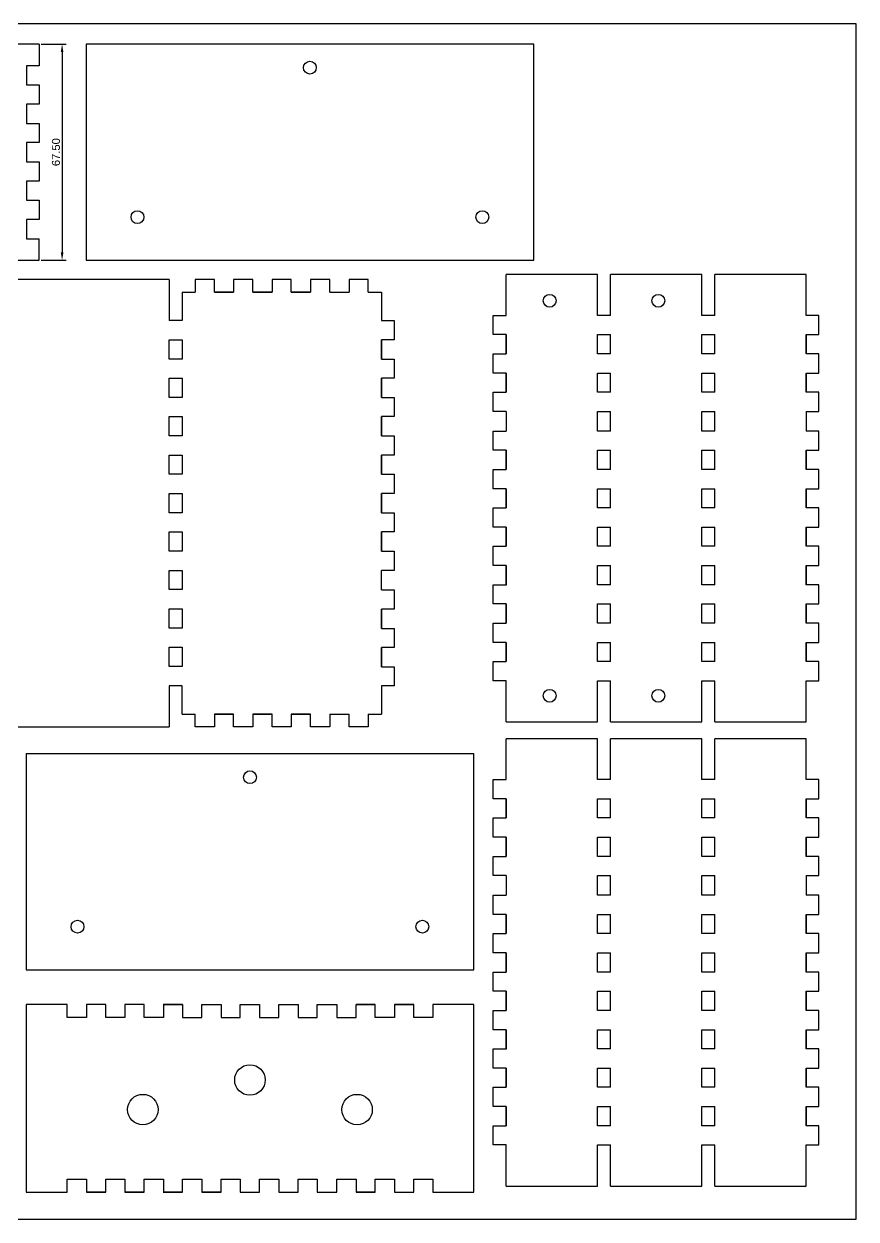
# Model space of a CAD drawing. Extents: x -2388 to -1681, y -1117 to -744.
# Drawn here: x -1940.5 to -1680.8, y -1117 to -743.8 of the extents above; entities that cross this region are included whole.
import ezdxf

# ---------------------------------------------------------------- set-up
doc = ezdxf.new("R2010")
doc.units = 0
doc.layers.get('DEFPOINTS').update_dxf_attribs({"linetype": 'CONTINUOUS'})
doc.layers.add('DEFAULT', color=7, linetype='CONTINUOUS')
doc.layers.add('MAKE2D$VISIBLE$LINES', color=7, linetype='CONTINUOUS')
doc.styles.add('ARIAL', font='txt')
doc.dimstyles.new('ISO-25', dxfattribs={"dimtxt": 2.5, "dimasz": 2.5, "dimexe": 1.25, "dimexo": 0.625, "dimtad": 1, "dimtoh": 1, "dimzin": 1, "dimcen": 2.5, "dimazin": 3, "dimtfac": 1, "dimtix": 1, "dimtmove": 0, "dimatfit": 3})

# ---------------------------------------------------------------- blocks, each defined once
blk = doc.blocks.new('*D1')
at = {"layer": 'DEFAULT', "color": 0}
for p, q in [((-1935.08, -750.1), (-1927.29, -750.1)), ((-1928.54, -752.6), (-1928.54, -815.1)), ((-1935.08, -817.6), (-1927.29, -817.6))]:
    blk.add_line(p, q, dxfattribs=at)
for points in [[(-1928.13, -752.6), (-1928.96, -752.6), (-1928.54, -750.1)], [(-1928.96, -815.1), (-1928.13, -815.1), (-1928.54, -817.6)]]:
    blk.add_solid(points, dxfattribs=at)
at = {"layer": 'DEFPOINTS', "color": 0}
for p in [(-1935.7, -750.1), (-1935.7, -817.6), (-1928.54, -817.6)]:
    blk.add_point(p, dxfattribs=at)
at = {"layer": 'DEFAULT', "color": 0, "linetype": 'CONTINUOUS', "style": 'ARIAL'}
blk.add_text('67.50', height=2.5, rotation=90, dxfattribs=at).set_placement((-1929.22, -788.2))

msp = doc.modelspace()

# ---------------------------------------------------------------- linework, layer by layer
at = {"layer": 'DEFAULT'}
for p, q in [((-1680.809, -743.783), (-2387.559, -743.783)), ((-1680.809, -1116.985), (-1680.809, -743.783)), ((-1935.701, -750.104), (-1935.701, -756.854)), ((-1921.084, -750.104), (-1921.084, -817.604)), ((-1781.384, -750.104), (-1921.084, -750.104)), ((-1781.384, -817.604), (-1781.384, -750.104)), ((-1935.701, -756.854), (-1939.701, -756.854)), ((-1939.701, -756.854), (-1939.701, -762.854)), ((-1939.701, -762.854), (-1935.701, -762.854)), ((-1935.701, -762.854), (-1935.701, -768.854)), ((-1935.701, -768.854), (-1939.701, -768.854)), ((-1939.701, -768.854), (-1939.701, -774.854)), ((-1939.701, -774.854), (-1935.701, -774.854)), ((-1935.701, -774.854), (-1935.701, -780.854)), ((-1935.701, -780.854), (-1939.701, -780.854)), ((-1939.701, -780.854), (-1939.701, -786.854)), ((-1939.701, -786.854), (-1935.701, -786.854)), ((-1935.701, -786.854), (-1935.701, -792.854)), ((-1935.701, -792.854), (-1939.701, -792.854)), ((-1939.701, -792.854), (-1939.701, -798.854)), ((-1939.701, -798.854), (-1935.701, -798.854)), ((-1935.701, -798.854), (-1935.701, -804.854)), ((-1935.701, -804.854), (-1939.701, -804.854)), ((-1939.701, -804.854), (-1939.701, -810.854)), ((-1939.701, -810.854), (-1935.701, -810.854)), ((-1921.084, -817.604), (-1781.384, -817.604)), ((-1895.127, -823.574), (-1895.127, -836.424)), ((-1887.026, -823.574), (-1887.026, -827.574)), ((-1881.026, -823.574), (-1887.026, -823.574)), ((-1881.026, -827.574), (-1881.026, -823.574)), ((-1875.026, -823.574), (-1875.026, -827.574)), ((-1869.026, -823.574), (-1875.026, -823.574)), ((-1869.026, -827.574), (-1869.026, -823.574)), ((-1863.026, -823.574), (-1863.026, -827.574)), ((-1857.026, -823.574), (-1863.026, -823.574)), ((-1857.026, -827.574), (-1857.026, -823.574)), ((-1851.026, -823.574), (-1851.026, -827.574)), ((-1845.026, -823.574), (-1851.026, -823.574)), ((-1845.026, -827.574), (-1845.026, -823.574)), ((-1839.026, -823.574), (-1839.026, -827.574)), ((-1833.026, -823.574), (-1839.026, -823.574)), ((-1833.026, -827.574), (-1833.026, -823.574)), ((-1761.464, -822.062), (-1789.998, -822.062)), ((-1761.464, -834.812), (-1761.464, -822.062)), ((-1728.931, -822.062), (-1757.464, -822.062)), ((-1757.464, -834.812), (-1757.464, -822.062)), ((-1728.931, -834.812), (-1728.931, -822.062)), ((-1696.398, -822.062), (-1724.931, -822.062)), ((-1724.931, -834.812), (-1724.931, -822.062)), ((-1875.026, -827.574), (-1881.026, -827.574)), ((-1863.026, -827.574), (-1869.026, -827.574)), ((-1851.026, -827.574), (-1857.026, -827.574)), ((-1793.998, -840.812), (-1793.998, -834.812)), ((-1793.998, -834.812), (-1789.998, -834.812)), ((-1757.464, -834.812), (-1761.464, -834.812)), ((-1724.931, -834.812), (-1728.931, -834.812)), ((-1692.398, -834.812), (-1696.398, -834.812)), ((-1692.398, -840.812), (-1692.398, -834.812)), ((-1891.127, -836.424), (-1895.127, -836.424)), ((-1828.927, -836.424), (-1824.927, -836.424)), ((-1824.927, -836.424), (-1824.927, -842.424)), ((-1895.127, -848.424), (-1895.127, -842.424)), ((-1895.127, -842.424), (-1891.127, -842.424)), ((-1891.127, -842.424), (-1891.127, -848.424)), ((-1828.927, -842.424), (-1828.927, -848.424)), ((-1824.927, -842.424), (-1828.927, -842.424)), ((-1789.998, -840.812), (-1793.998, -840.812)), ((-1789.998, -846.812), (-1789.998, -840.812)), ((-1761.464, -846.812), (-1761.464, -840.812)), ((-1761.464, -840.812), (-1757.464, -840.812)), ((-1757.464, -846.812), (-1757.464, -840.812)), ((-1728.931, -846.812), (-1728.931, -840.812)), ((-1728.931, -840.812), (-1724.931, -840.812)), ((-1724.931, -846.812), (-1724.931, -840.812)), ((-1696.398, -846.812), (-1696.398, -840.812)), ((-1696.398, -840.812), (-1692.398, -840.812)), ((-1793.998, -852.812), (-1793.998, -846.812)), ((-1793.998, -846.812), (-1789.998, -846.812)), ((-1757.464, -846.812), (-1761.464, -846.812)), ((-1724.931, -846.812), (-1728.931, -846.812)), ((-1692.398, -846.812), (-1696.398, -846.812)), ((-1692.398, -852.812), (-1692.398, -846.812)), ((-1891.127, -848.424), (-1895.127, -848.424)), ((-1828.927, -848.424), (-1824.927, -848.424)), ((-1824.927, -848.424), (-1824.927, -854.424)), ((-1895.127, -860.424), (-1895.127, -854.424)), ((-1895.127, -854.424), (-1891.127, -854.424)), ((-1891.127, -854.424), (-1891.127, -860.424)), ((-1828.927, -854.424), (-1828.927, -860.424)), ((-1824.927, -854.424), (-1828.927, -854.424)), ((-1789.998, -852.812), (-1793.998, -852.812)), ((-1789.998, -858.812), (-1789.998, -852.812)), ((-1761.464, -858.812), (-1761.464, -852.812)), ((-1761.464, -852.812), (-1757.464, -852.812)), ((-1757.464, -858.812), (-1757.464, -852.812)), ((-1728.931, -858.812), (-1728.931, -852.812)), ((-1728.931, -852.812), (-1724.931, -852.812)), ((-1724.931, -858.812), (-1724.931, -852.812)), ((-1696.398, -852.812), (-1692.398, -852.812)), ((-1696.398, -858.812), (-1696.398, -852.812)), ((-1891.127, -860.424), (-1895.127, -860.424)), ((-1828.927, -860.424), (-1824.927, -860.424)), ((-1824.927, -860.424), (-1824.927, -866.424)), ((-1793.998, -858.812), (-1789.998, -858.812)), ((-1793.998, -864.812), (-1793.998, -858.812)), ((-1757.464, -858.812), (-1761.464, -858.812)), ((-1724.931, -858.812), (-1728.931, -858.812)), ((-1692.398, -858.812), (-1696.398, -858.812)), ((-1692.398, -864.812), (-1692.398, -858.812)), ((-1789.998, -864.812), (-1793.998, -864.812)), ((-1761.464, -870.912), (-1761.464, -864.812)), ((-1761.464, -864.812), (-1757.464, -864.812)), ((-1757.464, -870.912), (-1757.464, -864.812)), ((-1728.931, -870.912), (-1728.931, -864.812)), ((-1728.931, -864.812), (-1724.931, -864.812)), ((-1724.931, -870.912), (-1724.931, -864.812)), ((-1696.398, -864.812), (-1692.398, -864.812)), ((-1895.127, -872.424), (-1895.127, -866.424)), ((-1895.127, -866.424), (-1891.127, -866.424)), ((-1891.127, -866.424), (-1891.127, -872.424)), ((-1828.927, -866.424), (-1828.927, -872.424)), ((-1824.927, -866.424), (-1828.927, -866.424)), ((-1891.127, -872.424), (-1895.127, -872.424)), ((-1828.927, -872.424), (-1824.927, -872.424)), ((-1824.927, -872.424), (-1824.927, -878.424)), ((-1793.998, -876.912), (-1793.998, -870.912)), ((-1793.998, -870.912), (-1789.998, -870.912)), ((-1757.464, -870.912), (-1761.464, -870.912)), ((-1724.931, -870.912), (-1728.931, -870.912)), ((-1692.398, -870.912), (-1696.398, -870.912)), ((-1692.398, -876.912), (-1692.398, -870.912)), ((-1789.998, -876.912), (-1793.998, -876.912)), ((-1789.998, -882.912), (-1789.998, -876.912)), ((-1761.464, -882.912), (-1761.464, -876.912)), ((-1761.464, -876.912), (-1757.464, -876.912)), ((-1757.464, -882.912), (-1757.464, -876.912)), ((-1728.931, -882.912), (-1728.931, -876.912)), ((-1728.931, -876.912), (-1724.931, -876.912)), ((-1724.931, -882.912), (-1724.931, -876.912)), ((-1696.398, -882.912), (-1696.398, -876.912)), ((-1696.398, -876.912), (-1692.398, -876.912)), ((-1895.127, -884.424), (-1895.127, -878.424)), ((-1895.127, -878.424), (-1891.127, -878.424)), ((-1891.127, -878.424), (-1891.127, -884.424)), ((-1828.927, -878.424), (-1828.927, -884.424)), ((-1824.927, -878.424), (-1828.927, -878.424)), ((-1891.127, -884.424), (-1895.127, -884.424)), ((-1828.927, -884.424), (-1824.927, -884.424)), ((-1824.927, -884.424), (-1824.927, -890.424)), ((-1793.998, -888.912), (-1793.998, -882.912)), ((-1793.998, -882.912), (-1789.998, -882.912)), ((-1757.464, -882.912), (-1761.464, -882.912)), ((-1724.931, -882.912), (-1728.931, -882.912)), ((-1692.398, -882.912), (-1696.398, -882.912)), ((-1692.398, -888.912), (-1692.398, -882.912)), ((-1895.127, -896.424), (-1895.127, -890.424)), ((-1895.127, -890.424), (-1891.127, -890.424)), ((-1891.127, -890.424), (-1891.127, -896.424)), ((-1828.927, -890.424), (-1828.927, -896.424)), ((-1824.927, -890.424), (-1828.927, -890.424)), ((-1789.998, -888.912), (-1793.998, -888.912)), ((-1789.998, -894.912), (-1789.998, -888.912)), ((-1761.464, -894.912), (-1761.464, -888.912)), ((-1761.464, -888.912), (-1757.464, -888.912)), ((-1757.464, -894.912), (-1757.464, -888.912)), ((-1728.931, -894.912), (-1728.931, -888.912)), ((-1728.931, -888.912), (-1724.931, -888.912)), ((-1724.931, -894.912), (-1724.931, -888.912)), ((-1696.398, -894.912), (-1696.398, -888.912)), ((-1696.398, -888.912), (-1692.398, -888.912)), ((-1793.998, -900.912), (-1793.998, -894.912)), ((-1793.998, -894.912), (-1789.998, -894.912)), ((-1757.464, -894.912), (-1761.464, -894.912)), ((-1724.931, -894.912), (-1728.931, -894.912)), ((-1692.398, -894.912), (-1696.398, -894.912)), ((-1692.398, -900.912), (-1692.398, -894.912)), ((-1891.127, -896.424), (-1895.127, -896.424)), ((-1828.927, -896.424), (-1824.927, -896.424)), ((-1824.927, -896.424), (-1824.927, -902.424)), ((-1895.127, -908.424), (-1895.127, -902.424)), ((-1895.127, -902.424), (-1891.127, -902.424)), ((-1891.127, -902.424), (-1891.127, -908.424)), ((-1828.927, -902.424), (-1828.927, -908.424)), ((-1824.927, -902.424), (-1828.927, -902.424)), ((-1789.998, -900.912), (-1793.998, -900.912)), ((-1789.998, -906.912), (-1789.998, -900.912)), ((-1761.464, -906.912), (-1761.464, -900.912)), ((-1761.464, -900.912), (-1757.464, -900.912)), ((-1757.464, -906.912), (-1757.464, -900.912)), ((-1728.931, -906.912), (-1728.931, -900.912)), ((-1728.931, -900.912), (-1724.931, -900.912)), ((-1724.931, -906.912), (-1724.931, -900.912)), ((-1696.398, -906.912), (-1696.398, -900.912)), ((-1696.398, -900.912), (-1692.398, -900.912)), ((-1891.127, -908.424), (-1895.127, -908.424)), ((-1828.927, -908.424), (-1824.927, -908.424)), ((-1824.927, -908.424), (-1824.927, -914.424)), ((-1793.998, -912.912), (-1793.998, -906.912)), ((-1793.998, -906.912), (-1789.998, -906.912)), ((-1757.464, -906.912), (-1761.464, -906.912)), ((-1724.931, -906.912), (-1728.931, -906.912)), ((-1692.398, -906.912), (-1696.398, -906.912)), ((-1692.398, -912.912), (-1692.398, -906.912)), ((-1789.998, -912.912), (-1793.998, -912.912)), ((-1789.998, -918.912), (-1789.998, -912.912)), ((-1761.464, -918.912), (-1761.464, -912.912)), ((-1761.464, -912.912), (-1757.464, -912.912)), ((-1757.464, -918.912), (-1757.464, -912.912)), ((-1728.931, -918.912), (-1728.931, -912.912)), ((-1728.931, -912.912), (-1724.931, -912.912)), ((-1724.931, -918.912), (-1724.931, -912.912)), ((-1696.398, -912.912), (-1692.398, -912.912)), ((-1696.398, -918.912), (-1696.398, -912.912)), ((-1895.127, -920.424), (-1895.127, -914.424)), ((-1895.127, -914.424), (-1891.127, -914.424)), ((-1891.127, -914.424), (-1891.127, -920.424)), ((-1824.927, -914.424), (-1828.927, -914.424)), ((-1891.127, -920.424), (-1895.127, -920.424)), ((-1828.927, -920.524), (-1824.927, -920.524)), ((-1824.927, -920.524), (-1824.927, -926.524)), ((-1793.998, -924.912), (-1793.998, -918.912)), ((-1793.998, -918.912), (-1789.998, -918.912)), ((-1757.464, -918.912), (-1761.464, -918.912)), ((-1724.931, -918.912), (-1728.931, -918.912)), ((-1692.398, -918.912), (-1696.398, -918.912)), ((-1692.398, -924.912), (-1692.398, -918.912)), ((-1789.998, -924.912), (-1793.998, -924.912)), ((-1789.998, -930.912), (-1789.998, -924.912)), ((-1761.464, -930.912), (-1761.464, -924.912)), ((-1761.464, -924.912), (-1757.464, -924.912)), ((-1757.464, -930.912), (-1757.464, -924.912)), ((-1728.931, -930.912), (-1728.931, -924.912)), ((-1728.931, -924.912), (-1724.931, -924.912)), ((-1724.931, -930.912), (-1724.931, -924.912)), ((-1696.398, -930.912), (-1696.398, -924.912)), ((-1696.398, -924.912), (-1692.398, -924.912)), ((-1895.127, -932.424), (-1895.127, -926.424)), ((-1895.127, -926.424), (-1891.127, -926.424)), ((-1891.127, -926.424), (-1891.127, -932.424)), ((-1828.927, -926.524), (-1828.927, -932.524)), ((-1824.927, -926.524), (-1828.927, -926.524)), ((-1891.127, -932.424), (-1895.127, -932.424)), ((-1828.927, -932.524), (-1824.927, -932.524)), ((-1824.927, -932.524), (-1824.927, -938.524)), ((-1793.998, -936.912), (-1793.998, -930.912)), ((-1793.998, -930.912), (-1789.998, -930.912)), ((-1757.464, -930.912), (-1761.464, -930.912)), ((-1724.931, -930.912), (-1728.931, -930.912)), ((-1692.398, -930.912), (-1696.398, -930.912)), ((-1692.398, -936.912), (-1692.398, -930.912)), ((-1895.127, -944.424), (-1895.127, -938.424)), ((-1895.127, -938.424), (-1891.127, -938.424)), ((-1891.127, -938.424), (-1891.127, -944.424)), ((-1828.927, -938.524), (-1828.927, -944.524)), ((-1824.927, -938.524), (-1828.927, -938.524)), ((-1789.998, -936.912), (-1793.998, -936.912)), ((-1789.998, -942.912), (-1789.998, -936.912)), ((-1761.464, -942.912), (-1761.464, -936.912)), ((-1761.464, -936.912), (-1757.464, -936.912)), ((-1757.464, -942.912), (-1757.464, -936.912)), ((-1728.931, -942.912), (-1728.931, -936.912)), ((-1728.931, -936.912), (-1724.931, -936.912)), ((-1724.931, -942.912), (-1724.931, -936.912)), ((-1696.398, -942.912), (-1696.398, -936.912)), ((-1696.398, -936.912), (-1692.398, -936.912)), ((-1793.998, -948.912), (-1793.998, -942.912)), ((-1793.998, -942.912), (-1789.998, -942.912)), ((-1757.464, -942.912), (-1761.464, -942.912)), ((-1724.931, -942.912), (-1728.931, -942.912)), ((-1692.398, -942.912), (-1696.398, -942.912)), ((-1692.398, -948.912), (-1692.398, -942.912)), ((-1891.127, -944.424), (-1895.127, -944.424)), ((-1828.927, -944.524), (-1824.927, -944.524)), ((-1824.927, -944.524), (-1824.927, -950.524)), ((-1895.127, -950.424), (-1895.127, -963.274)), ((-1891.127, -950.424), (-1895.127, -950.424)), ((-1824.927, -950.524), (-1828.927, -950.524)), ((-1789.998, -948.912), (-1793.998, -948.912)), ((-1761.464, -961.762), (-1761.464, -948.912)), ((-1761.464, -948.912), (-1757.464, -948.912)), ((-1757.464, -961.762), (-1757.464, -948.912)), ((-1728.931, -961.762), (-1728.931, -948.912)), ((-1728.931, -948.912), (-1724.931, -948.912)), ((-1724.931, -961.762), (-1724.931, -948.912)), ((-1696.398, -948.912), (-1692.398, -948.912)), ((-1887.026, -963.274), (-1887.026, -959.274)), ((-1881.026, -959.274), (-1881.026, -963.274)), ((-1875.026, -959.274), (-1881.026, -959.274)), ((-1875.026, -963.274), (-1875.026, -959.274)), ((-1869.026, -959.274), (-1869.026, -963.274)), ((-1863.026, -959.274), (-1869.026, -959.274)), ((-1863.026, -963.274), (-1863.026, -959.274)), ((-1857.026, -959.274), (-1857.026, -963.274)), ((-1851.026, -959.274), (-1857.026, -959.274)), ((-1851.026, -963.274), (-1851.026, -959.274)), ((-1845.026, -959.274), (-1845.026, -963.274)), ((-1839.026, -963.274), (-1839.026, -959.274)), ((-1833.026, -959.274), (-1833.026, -963.274)), ((-1789.998, -961.762), (-1761.464, -961.762)), ((-1757.464, -961.762), (-1728.931, -961.762)), ((-1724.931, -961.762), (-1696.398, -961.762)), ((-1881.026, -963.274), (-1887.026, -963.274)), ((-1869.026, -963.274), (-1875.026, -963.274)), ((-1857.026, -963.274), (-1863.026, -963.274)), ((-1845.026, -963.274), (-1851.026, -963.274)), ((-1833.026, -963.274), (-1839.026, -963.274)), ((-1761.464, -966.989), (-1789.998, -966.989)), ((-1761.464, -979.739), (-1761.464, -966.989)), ((-1728.931, -966.989), (-1757.464, -966.989)), ((-1757.464, -979.739), (-1757.464, -966.989)), ((-1728.931, -979.739), (-1728.931, -966.989)), ((-1696.398, -966.989), (-1724.931, -966.989)), ((-1724.931, -979.739), (-1724.931, -966.989)), ((-1939.785, -971.67), (-1939.785, -1039.17)), ((-1800.085, -971.67), (-1939.785, -971.67)), ((-1800.085, -1039.17), (-1800.085, -971.67)), ((-1793.998, -985.739), (-1793.998, -979.739)), ((-1793.998, -979.739), (-1789.998, -979.739)), ((-1757.464, -979.739), (-1761.464, -979.739)), ((-1724.931, -979.739), (-1728.931, -979.739)), ((-1692.398, -979.739), (-1696.398, -979.739)), ((-1692.398, -985.739), (-1692.398, -979.739)), ((-1789.998, -985.739), (-1793.998, -985.739)), ((-1789.998, -991.739), (-1789.998, -985.739)), ((-1761.464, -991.739), (-1761.464, -985.739)), ((-1761.464, -985.739), (-1757.464, -985.739)), ((-1757.464, -991.739), (-1757.464, -985.739)), ((-1728.931, -991.739), (-1728.931, -985.739)), ((-1728.931, -985.739), (-1724.931, -985.739)), ((-1724.931, -991.739), (-1724.931, -985.739)), ((-1696.398, -991.739), (-1696.398, -985.739)), ((-1696.398, -985.739), (-1692.398, -985.739)), ((-1793.998, -997.739), (-1793.998, -991.739)), ((-1793.998, -991.739), (-1789.998, -991.739)), ((-1757.464, -991.739), (-1761.464, -991.739)), ((-1724.931, -991.739), (-1728.931, -991.739)), ((-1692.398, -991.739), (-1696.398, -991.739)), ((-1692.398, -997.739), (-1692.398, -991.739)), ((-1789.998, -997.739), (-1793.998, -997.739)), ((-1789.998, -1003.739), (-1789.998, -997.739)), ((-1761.464, -1003.739), (-1761.464, -997.739)), ((-1761.464, -997.739), (-1757.464, -997.739)), ((-1757.464, -1003.739), (-1757.464, -997.739)), ((-1728.931, -1003.739), (-1728.931, -997.739)), ((-1728.931, -997.739), (-1724.931, -997.739)), ((-1724.931, -1003.739), (-1724.931, -997.739)), ((-1696.398, -997.739), (-1692.398, -997.739)), ((-1696.398, -1003.739), (-1696.398, -997.739)), ((-1793.998, -1003.739), (-1789.998, -1003.739)), ((-1793.998, -1009.739), (-1793.998, -1003.739)), ((-1757.464, -1003.739), (-1761.464, -1003.739)), ((-1724.931, -1003.739), (-1728.931, -1003.739)), ((-1692.398, -1003.739), (-1696.398, -1003.739)), ((-1692.398, -1009.739), (-1692.398, -1003.739)), ((-1789.998, -1009.739), (-1793.998, -1009.739)), ((-1761.464, -1015.839), (-1761.464, -1009.739)), ((-1761.464, -1009.739), (-1757.464, -1009.739)), ((-1757.464, -1015.839), (-1757.464, -1009.739)), ((-1728.931, -1015.839), (-1728.931, -1009.739)), ((-1728.931, -1009.739), (-1724.931, -1009.739)), ((-1724.931, -1015.839), (-1724.931, -1009.739)), ((-1696.398, -1009.739), (-1692.398, -1009.739)), ((-1793.998, -1021.839), (-1793.998, -1015.839)), ((-1793.998, -1015.839), (-1789.998, -1015.839)), ((-1757.464, -1015.839), (-1761.464, -1015.839)), ((-1724.931, -1015.839), (-1728.931, -1015.839)), ((-1692.398, -1015.839), (-1696.398, -1015.839)), ((-1692.398, -1021.839), (-1692.398, -1015.839)), ((-1789.998, -1021.839), (-1793.998, -1021.839)), ((-1789.998, -1027.839), (-1789.998, -1021.839)), ((-1761.464, -1027.839), (-1761.464, -1021.839)), ((-1761.464, -1021.839), (-1757.464, -1021.839)), ((-1757.464, -1027.839), (-1757.464, -1021.839)), ((-1728.931, -1027.839), (-1728.931, -1021.839)), ((-1728.931, -1021.839), (-1724.931, -1021.839)), ((-1724.931, -1027.839), (-1724.931, -1021.839)), ((-1696.398, -1027.839), (-1696.398, -1021.839)), ((-1696.398, -1021.839), (-1692.398, -1021.839)), ((-1793.998, -1033.839), (-1793.998, -1027.839)), ((-1793.998, -1027.839), (-1789.998, -1027.839)), ((-1757.464, -1027.839), (-1761.464, -1027.839)), ((-1724.931, -1027.839), (-1728.931, -1027.839)), ((-1692.398, -1027.839), (-1696.398, -1027.839)), ((-1692.398, -1033.839), (-1692.398, -1027.839)), ((-1789.998, -1033.839), (-1793.998, -1033.839)), ((-1789.998, -1039.839), (-1789.998, -1033.839)), ((-1761.464, -1039.839), (-1761.464, -1033.839)), ((-1761.464, -1033.839), (-1757.464, -1033.839)), ((-1757.464, -1039.839), (-1757.464, -1033.839)), ((-1728.931, -1039.839), (-1728.931, -1033.839)), ((-1728.931, -1033.839), (-1724.931, -1033.839)), ((-1724.931, -1039.839), (-1724.931, -1033.839)), ((-1696.398, -1039.839), (-1696.398, -1033.839)), ((-1696.398, -1033.839), (-1692.398, -1033.839)), ((-1939.785, -1039.17), (-1800.085, -1039.17)), ((-1793.998, -1045.839), (-1793.998, -1039.839)), ((-1793.998, -1039.839), (-1789.998, -1039.839)), ((-1757.464, -1039.839), (-1761.464, -1039.839)), ((-1724.931, -1039.839), (-1728.931, -1039.839)), ((-1692.398, -1039.839), (-1696.398, -1039.839)), ((-1692.398, -1045.839), (-1692.398, -1039.839)), ((-1789.998, -1045.839), (-1793.998, -1045.839)), ((-1789.998, -1051.839), (-1789.998, -1045.839)), ((-1761.464, -1051.839), (-1761.464, -1045.839)), ((-1761.464, -1045.839), (-1757.464, -1045.839)), ((-1757.464, -1051.839), (-1757.464, -1045.839)), ((-1728.931, -1051.839), (-1728.931, -1045.839)), ((-1728.931, -1045.839), (-1724.931, -1045.839)), ((-1724.931, -1051.839), (-1724.931, -1045.839)), ((-1696.398, -1051.839), (-1696.398, -1045.839)), ((-1696.398, -1045.839), (-1692.398, -1045.839)), ((-1884.935, -1050.026), (-1878.935, -1050.026)), ((-1872.935, -1050.026), (-1866.935, -1050.026)), ((-1866.935, -1050.026), (-1866.935, -1054.026)), ((-1860.935, -1054.026), (-1860.935, -1050.026)), ((-1860.935, -1050.026), (-1854.935, -1050.026)), ((-1860.935, -1050.026), (-1854.935, -1050.026)), ((-1854.935, -1050.026), (-1854.935, -1054.026)), ((-1848.935, -1054.026), (-1848.935, -1050.026)), ((-1848.935, -1050.026), (-1842.835, -1050.026)), ((-1842.835, -1050.026), (-1842.835, -1054.026)), ((-1836.835, -1054.026), (-1836.835, -1050.026)), ((-1836.835, -1050.026), (-1830.835, -1050.026)), ((-1830.835, -1050.026), (-1836.835, -1050.026)), ((-1824.835, -1050.026), (-1818.835, -1050.026)), ((-1793.998, -1057.839), (-1793.998, -1051.839)), ((-1793.998, -1051.839), (-1789.998, -1051.839)), ((-1757.464, -1051.839), (-1761.464, -1051.839)), ((-1724.931, -1051.839), (-1728.931, -1051.839)), ((-1692.398, -1051.839), (-1696.398, -1051.839)), ((-1692.398, -1057.839), (-1692.398, -1051.839)), ((-1866.935, -1054.026), (-1860.935, -1054.026)), ((-1854.935, -1054.026), (-1848.935, -1054.026)), ((-1842.835, -1054.026), (-1836.835, -1054.026)), ((-1789.998, -1057.839), (-1793.998, -1057.839)), ((-1789.998, -1063.839), (-1789.998, -1057.839)), ((-1761.464, -1063.839), (-1761.464, -1057.839)), ((-1761.464, -1057.839), (-1757.464, -1057.839)), ((-1757.464, -1063.839), (-1757.464, -1057.839)), ((-1728.931, -1063.839), (-1728.931, -1057.839)), ((-1728.931, -1057.839), (-1724.931, -1057.839)), ((-1724.931, -1063.839), (-1724.931, -1057.839)), ((-1696.398, -1057.839), (-1692.398, -1057.839)), ((-1696.398, -1063.839), (-1696.398, -1057.839)), ((-1793.998, -1069.839), (-1793.998, -1063.839)), ((-1793.998, -1063.839), (-1789.998, -1063.839)), ((-1757.464, -1063.839), (-1761.464, -1063.839)), ((-1724.931, -1063.839), (-1728.931, -1063.839)), ((-1692.398, -1063.839), (-1696.398, -1063.839)), ((-1692.398, -1069.839), (-1692.398, -1063.839)), ((-1789.998, -1069.839), (-1793.998, -1069.839)), ((-1789.998, -1075.839), (-1789.998, -1069.839)), ((-1761.464, -1075.839), (-1761.464, -1069.839)), ((-1761.464, -1069.839), (-1757.464, -1069.839)), ((-1757.464, -1075.839), (-1757.464, -1069.839)), ((-1728.931, -1075.839), (-1728.931, -1069.839)), ((-1728.931, -1069.839), (-1724.931, -1069.839)), ((-1724.931, -1075.839), (-1724.931, -1069.839)), ((-1696.398, -1075.839), (-1696.398, -1069.839)), ((-1696.398, -1069.839), (-1692.398, -1069.839)), ((-1793.998, -1081.839), (-1793.998, -1075.839)), ((-1793.998, -1075.839), (-1789.998, -1075.839)), ((-1757.464, -1075.839), (-1761.464, -1075.839)), ((-1724.931, -1075.839), (-1728.931, -1075.839)), ((-1692.398, -1075.839), (-1696.398, -1075.839)), ((-1692.398, -1081.839), (-1692.398, -1075.839)), ((-1789.998, -1081.839), (-1793.998, -1081.839)), ((-1789.998, -1087.839), (-1789.998, -1081.839)), ((-1761.464, -1087.839), (-1761.464, -1081.839)), ((-1761.464, -1081.839), (-1757.464, -1081.839)), ((-1757.464, -1087.839), (-1757.464, -1081.839)), ((-1728.931, -1087.839), (-1728.931, -1081.839)), ((-1728.931, -1081.839), (-1724.931, -1081.839)), ((-1724.931, -1087.839), (-1724.931, -1081.839)), ((-1696.398, -1087.839), (-1696.398, -1081.839)), ((-1696.398, -1081.839), (-1692.398, -1081.839)), ((-1793.998, -1093.839), (-1793.998, -1087.839)), ((-1793.998, -1087.839), (-1789.998, -1087.839)), ((-1757.464, -1087.839), (-1761.464, -1087.839)), ((-1724.931, -1087.839), (-1728.931, -1087.839)), ((-1692.398, -1087.839), (-1696.398, -1087.839)), ((-1692.398, -1093.839), (-1692.398, -1087.839)), ((-1789.998, -1093.839), (-1793.998, -1093.839)), ((-1761.464, -1106.689), (-1761.464, -1093.839)), ((-1761.464, -1093.839), (-1757.464, -1093.839)), ((-1757.464, -1106.689), (-1757.464, -1093.839)), ((-1728.931, -1106.689), (-1728.931, -1093.839)), ((-1728.931, -1093.839), (-1724.931, -1093.839)), ((-1724.931, -1106.689), (-1724.931, -1093.839)), ((-1696.398, -1093.839), (-1692.398, -1093.839)), ((-1866.935, -1108.526), (-1866.935, -1104.526)), ((-1866.935, -1104.526), (-1860.935, -1104.526)), ((-1860.935, -1104.526), (-1860.935, -1108.526)), ((-1854.935, -1108.526), (-1854.935, -1104.526)), ((-1854.935, -1104.526), (-1848.935, -1104.526)), ((-1848.935, -1104.526), (-1848.935, -1108.526)), ((-1842.835, -1108.526), (-1842.835, -1104.526)), ((-1842.835, -1104.526), (-1836.835, -1104.526)), ((-1836.835, -1104.526), (-1836.835, -1108.526)), ((-1789.998, -1106.689), (-1761.464, -1106.689)), ((-1757.464, -1106.689), (-1728.931, -1106.689)), ((-1724.931, -1106.689), (-1696.398, -1106.689)), ((-1872.935, -1108.526), (-1866.935, -1108.526)), ((-1860.935, -1108.526), (-1854.935, -1108.526)), ((-1860.935, -1108.526), (-1854.935, -1108.526)), ((-1848.935, -1108.526), (-1842.835, -1108.526)), ((-1836.835, -1108.526), (-1830.835, -1108.526)), ((-1830.835, -1108.526), (-1836.835, -1108.526)), ((-1824.835, -1108.526), (-1818.835, -1108.526)), ((-2387.559, -1116.985), (-1680.809, -1116.985))]:
    msp.add_line(p, q, dxfattribs=at)
for centre in [(-1851.234, -757.44), (-1905.033, -804.128), (-1797.435, -804.128), (-1776.415, -830.239), (-1742.513, -830.239), (-1776.415, -953.585), (-1742.513, -953.585), (-1869.935, -979.006), (-1923.734, -1025.694), (-1816.137, -1025.694)]:
    msp.add_circle(centre, 2, dxfattribs=at)
at = {"layer": 'MAKE2D$VISIBLE$LINES'}
for p, q in [((-1935.701, -750.104), (-2075.401, -750.104)), ((-1935.701, -817.604), (-1935.701, -810.854)), ((-1948.451, -817.604), (-1935.701, -817.604)), ((-1895.127, -823.574), (-2313.527, -823.574)), ((-1789.998, -834.812), (-1789.998, -822.062)), ((-1761.464, -834.812), (-1761.464, -822.062)), ((-1728.931, -834.812), (-1728.931, -822.062)), ((-1696.398, -834.812), (-1696.398, -822.062)), ((-1891.127, -827.574), (-1887.026, -827.574)), ((-1891.127, -827.574), (-1891.127, -836.424)), ((-1881.026, -827.574), (-1875.026, -827.574)), ((-1869.026, -827.574), (-1863.026, -827.574)), ((-1857.026, -827.574), (-1851.026, -827.574)), ((-1845.026, -827.574), (-1838.926, -827.574)), ((-1833.027, -827.574), (-1828.927, -827.574)), ((-1828.927, -827.574), (-1828.927, -836.424)), ((-1828.927, -848.424), (-1828.927, -842.424)), ((-1789.998, -840.812), (-1789.998, -846.812)), ((-1696.398, -840.812), (-1696.398, -846.812)), ((-1828.927, -860.424), (-1828.927, -854.424)), ((-1789.998, -852.812), (-1789.998, -858.812)), ((-1696.398, -852.812), (-1696.398, -858.812)), ((-1789.998, -864.812), (-1789.998, -870.912)), ((-1696.398, -864.812), (-1696.398, -870.912)), ((-1828.927, -872.424), (-1828.927, -866.324)), ((-1828.927, -872.424), (-1828.927, -866.424)), ((-1789.998, -876.912), (-1789.998, -882.912)), ((-1696.398, -876.912), (-1696.398, -882.912)), ((-1828.927, -884.424), (-1828.927, -878.424)), ((-1828.927, -896.424), (-1828.927, -890.424)), ((-1789.998, -888.912), (-1789.998, -894.912)), ((-1696.398, -888.912), (-1696.398, -894.912)), ((-1828.927, -908.424), (-1828.927, -902.424)), ((-1789.998, -900.912), (-1789.998, -906.912)), ((-1696.398, -900.912), (-1696.398, -906.912)), ((-1789.998, -912.912), (-1789.998, -919.012)), ((-1789.998, -912.912), (-1789.998, -918.912)), ((-1696.398, -912.912), (-1696.398, -919.012)), ((-1696.398, -912.912), (-1696.398, -918.912)), ((-1828.927, -920.524), (-1828.927, -914.424)), ((-1789.998, -924.912), (-1789.998, -930.912)), ((-1696.398, -924.912), (-1696.398, -930.912)), ((-1828.927, -932.524), (-1828.927, -926.524)), ((-1828.927, -944.524), (-1828.927, -938.524)), ((-1789.998, -936.912), (-1789.998, -942.912)), ((-1696.398, -936.912), (-1696.398, -942.912)), ((-1891.127, -959.274), (-1891.127, -950.424)), ((-1828.927, -950.524), (-1828.927, -959.274)), ((-1789.998, -961.762), (-1789.998, -948.912)), ((-1761.464, -961.762), (-1761.464, -948.912)), ((-1728.931, -961.762), (-1728.931, -948.912)), ((-1696.398, -961.762), (-1696.398, -948.912)), ((-1891.127, -959.274), (-1887.026, -959.274)), ((-1881.026, -959.274), (-1875.026, -959.274)), ((-1869.026, -959.274), (-1863.026, -959.274)), ((-1857.026, -959.274), (-1851.026, -959.274)), ((-1845.026, -959.274), (-1838.926, -959.274)), ((-1833.027, -959.274), (-1828.927, -959.274)), ((-2313.527, -963.274), (-1895.127, -963.274)), ((-1789.998, -979.739), (-1789.998, -966.989)), ((-1761.464, -979.739), (-1761.464, -966.989)), ((-1728.931, -979.739), (-1728.931, -966.989)), ((-1696.398, -979.739), (-1696.398, -966.989)), ((-1789.998, -985.739), (-1789.998, -991.739)), ((-1696.398, -985.739), (-1696.398, -991.739)), ((-1789.998, -997.739), (-1789.998, -1003.739)), ((-1696.398, -997.739), (-1696.398, -1003.739)), ((-1789.998, -1009.739), (-1789.998, -1015.839)), ((-1696.398, -1009.739), (-1696.398, -1015.839)), ((-1789.998, -1021.839), (-1789.998, -1027.839)), ((-1696.398, -1021.839), (-1696.398, -1027.839)), ((-1789.998, -1033.839), (-1789.998, -1039.839)), ((-1696.398, -1033.839), (-1696.398, -1039.839)), ((-1789.998, -1045.839), (-1789.998, -1051.839)), ((-1696.398, -1045.839), (-1696.398, -1051.839)), ((-1926.935, -1050.026), (-1939.785, -1050.026)), ((-1939.785, -1050.026), (-1939.785, -1108.526)), ((-1926.935, -1054.026), (-1926.935, -1050.026)), ((-1914.935, -1050.026), (-1920.935, -1050.026)), ((-1920.935, -1050.026), (-1920.935, -1054.026)), ((-1914.935, -1050.026), (-1920.935, -1050.026)), ((-1914.935, -1054.026), (-1914.935, -1050.026)), ((-1902.935, -1050.026), (-1908.935, -1050.026)), ((-1908.935, -1050.026), (-1908.935, -1054.026)), ((-1902.935, -1050.026), (-1908.935, -1050.026)), ((-1902.935, -1054.026), (-1902.935, -1050.026)), ((-1897.035, -1050.026), (-1890.935, -1050.026)), ((-1896.935, -1050.026), (-1890.935, -1050.026)), ((-1890.935, -1050.026), (-1896.935, -1050.026)), ((-1896.935, -1050.026), (-1896.935, -1054.026)), ((-1890.935, -1050.026), (-1890.935, -1054.026)), ((-1884.935, -1054.026), (-1884.935, -1050.026)), ((-1884.935, -1050.026), (-1878.935, -1050.026)), ((-1878.935, -1050.026), (-1878.935, -1054.026)), ((-1872.935, -1054.026), (-1872.935, -1050.026)), ((-1872.935, -1050.026), (-1866.935, -1050.026)), ((-1830.835, -1054.026), (-1830.835, -1050.026)), ((-1818.835, -1050.026), (-1824.835, -1050.026)), ((-1824.835, -1050.026), (-1824.835, -1054.026)), ((-1818.835, -1054.026), (-1818.835, -1050.026)), ((-1800.085, -1050.026), (-1812.835, -1050.026)), ((-1812.835, -1050.026), (-1812.835, -1054.026)), ((-1800.085, -1108.526), (-1800.085, -1050.026)), ((-1920.935, -1054.026), (-1926.935, -1054.026)), ((-1908.935, -1054.026), (-1914.935, -1054.026)), ((-1896.935, -1054.026), (-1902.935, -1054.026)), ((-1890.935, -1054.026), (-1884.935, -1054.026)), ((-1878.935, -1054.026), (-1872.935, -1054.026)), ((-1824.835, -1054.026), (-1830.835, -1054.026)), ((-1812.835, -1054.026), (-1818.835, -1054.026)), ((-1789.998, -1057.839), (-1789.998, -1063.939)), ((-1789.998, -1057.839), (-1789.998, -1063.839)), ((-1696.398, -1057.839), (-1696.398, -1063.939)), ((-1696.398, -1057.839), (-1696.398, -1063.839)), ((-1789.998, -1069.839), (-1789.998, -1075.839)), ((-1696.398, -1069.839), (-1696.398, -1075.839)), ((-1789.998, -1081.839), (-1789.998, -1087.839)), ((-1696.398, -1081.839), (-1696.398, -1087.839)), ((-1789.998, -1106.689), (-1789.998, -1093.839)), ((-1761.464, -1106.689), (-1761.464, -1093.839)), ((-1728.931, -1106.689), (-1728.931, -1093.839)), ((-1696.398, -1106.689), (-1696.398, -1093.839)), ((-1926.935, -1108.526), (-1926.935, -1104.526)), ((-1926.935, -1104.526), (-1920.935, -1104.526)), ((-1920.935, -1104.526), (-1920.935, -1108.526)), ((-1914.935, -1108.526), (-1914.935, -1104.526)), ((-1914.935, -1104.526), (-1908.935, -1104.526)), ((-1908.935, -1104.526), (-1908.935, -1108.526)), ((-1902.935, -1108.526), (-1902.935, -1104.526)), ((-1902.935, -1104.526), (-1896.935, -1104.526)), ((-1896.935, -1104.526), (-1896.935, -1108.526)), ((-1890.935, -1108.526), (-1890.935, -1104.526)), ((-1890.935, -1104.526), (-1884.935, -1104.526)), ((-1884.935, -1104.526), (-1884.935, -1108.526)), ((-1878.935, -1108.526), (-1878.935, -1104.526)), ((-1878.935, -1104.526), (-1872.935, -1104.526)), ((-1872.935, -1104.526), (-1872.935, -1108.526)), ((-1830.835, -1108.526), (-1830.835, -1104.526)), ((-1830.835, -1104.526), (-1824.835, -1104.526)), ((-1824.835, -1104.526), (-1824.835, -1108.526)), ((-1818.835, -1108.526), (-1818.835, -1104.526)), ((-1818.835, -1104.526), (-1812.835, -1104.526)), ((-1812.835, -1104.526), (-1812.835, -1108.526)), ((-1939.785, -1108.526), (-1926.935, -1108.526)), ((-1920.935, -1108.526), (-1914.935, -1108.526)), ((-1914.935, -1108.526), (-1920.935, -1108.526)), ((-1908.935, -1108.526), (-1902.935, -1108.526)), ((-1902.935, -1108.526), (-1908.935, -1108.526)), ((-1897.035, -1108.526), (-1890.935, -1108.526)), ((-1890.935, -1108.526), (-1896.935, -1108.526)), ((-1896.935, -1108.526), (-1890.935, -1108.526)), ((-1884.935, -1108.526), (-1878.935, -1108.526)), ((-1878.935, -1108.526), (-1884.935, -1108.526)), ((-1872.935, -1108.526), (-1866.935, -1108.526)), ((-1824.835, -1108.526), (-1818.835, -1108.526)), ((-1812.835, -1108.526), (-1800.085, -1108.526))]:
    msp.add_line(p, q, dxfattribs=at)
for centre in [(-1869.935, -1073.55), (-1903.362, -1082.796), (-1836.509, -1082.796)]:
    msp.add_circle(centre, 4.763, dxfattribs=at)

# ---------------------------------------------------------------- dimensions: what is measured, and where the dimension line sits
at = {"layer": 'DEFAULT'}
dim = msp.add_linear_dim(base=(-1928.543, -817.604), p1=(-1935.701, -750.104), p2=(-1935.701, -817.604), angle=90, dimstyle='ISO-25', dxfattribs=at)
dim.commit()
dim.dimension.update_dxf_attribs({"geometry": '*D1', "text_midpoint": (-1930.444, -783.854)})

doc.saveas('drawing.dxf')
